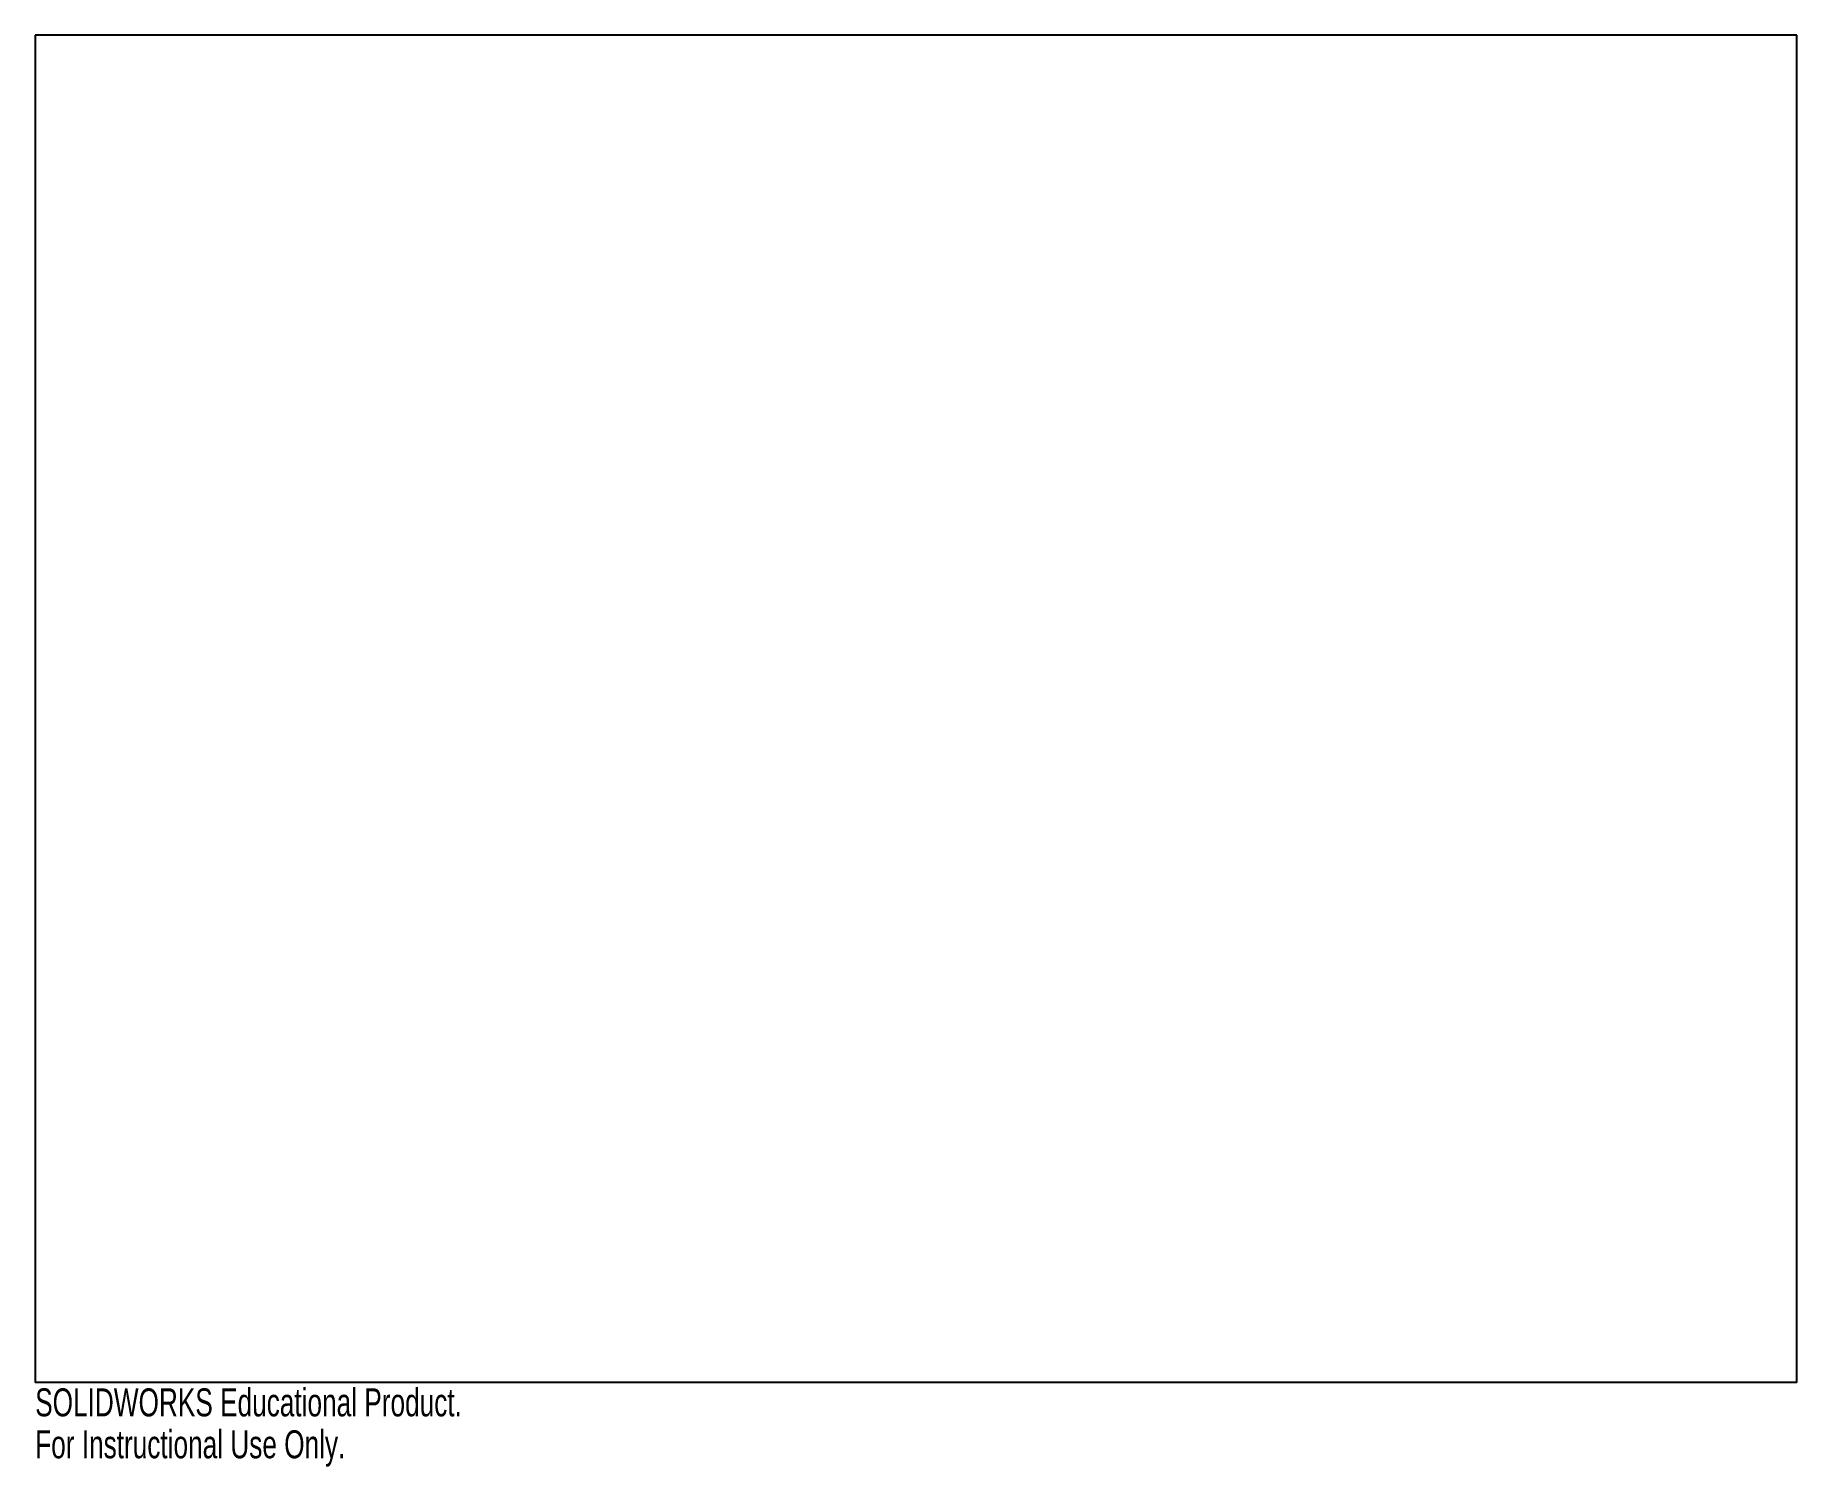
# Model space of a CAD drawing. Header units: inches. Extents: x -6 to 6, y -5 to 4.7.
import ezdxf

# ---------------------------------------------------------------- set-up
doc = ezdxf.new("R2010")
doc.units = ezdxf.units.IN
doc.header["$MEASUREMENT"] = 0
doc.styles.add('SLDTEXTSTYLE0', font='TXT', dxfattribs={"width": 0.7})

msp = doc.modelspace()

# ---------------------------------------------------------------- linework, layer by layer
at = {"color": 7, "linetype": 'Continuous', "lineweight": 25}
for p, q in [((5.988, 4.705), (-5.988, 4.705)), ((-5.988, 4.705), (-5.988, -4.455)), ((5.988, -4.455), (5.988, 4.705)), ((5.988, -4.455), (-5.988, -4.455))]:
    msp.add_line(p, q, dxfattribs=at)

# ---------------------------------------------------------------- texts
at = {"color": 7, "linetype": 'Continuous', "char_height": 0.1903, "attachment_point": 1, "style": 'SLDTEXTSTYLE0'}
for s, insert in [('SOLIDWORKS Educational Product.', (-5.988, -4.495)), ('For Instructional Use Only.', (-5.988, -4.78))]:
    msp.add_mtext(s, dxfattribs=dict(at, insert=insert))

doc.saveas('drawing.dxf')
